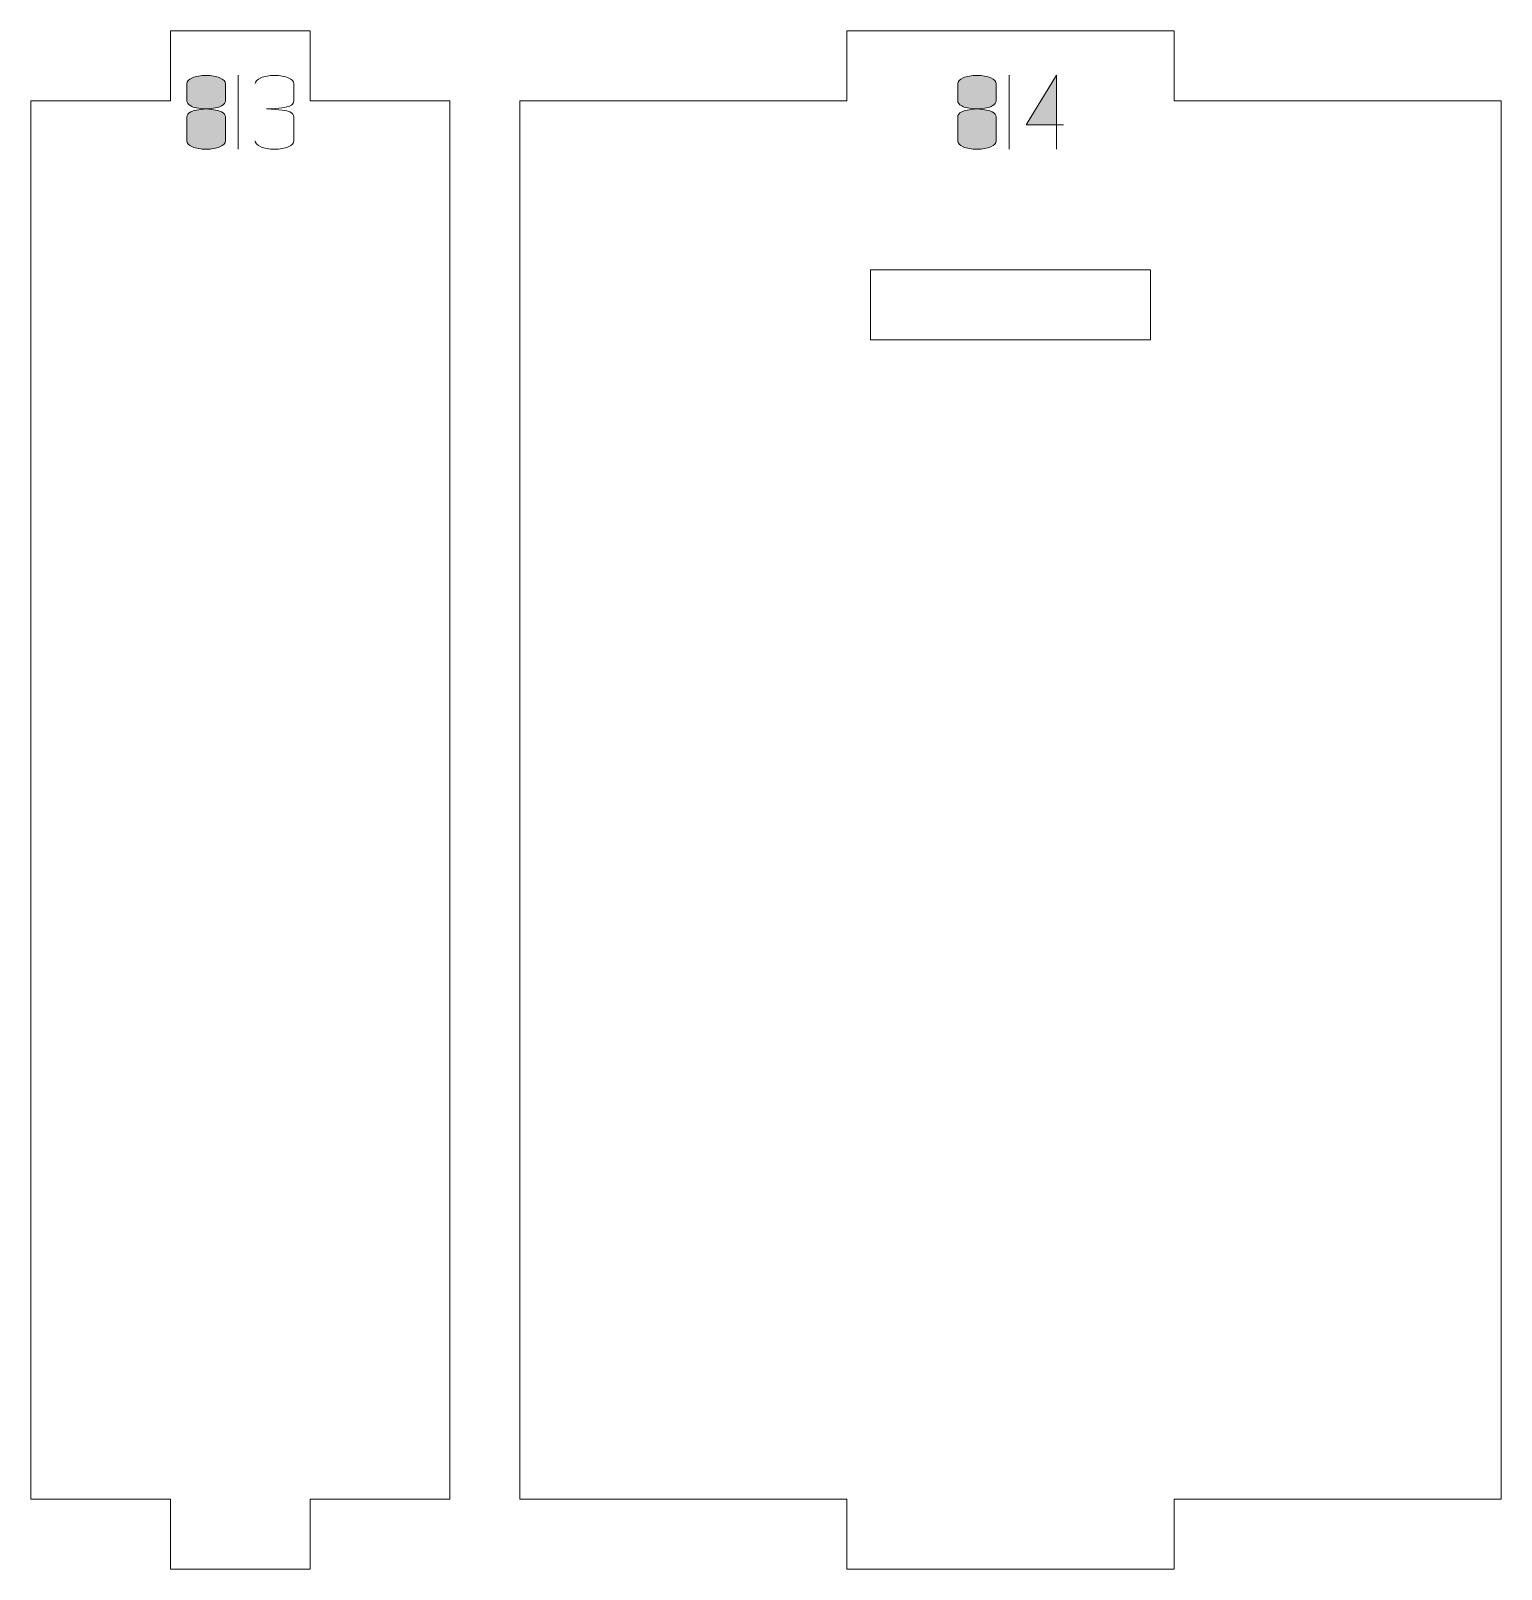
# Model space of a CAD drawing. Header units: centimetres. Extents: x -191 to 212, y -234 to 239.
# Drawn here: x 72.15 to 78.46, y -129.76 to -123.16 of the extents above; entities that cross this region are included whole.
import ezdxf

# ---------------------------------------------------------------- set-up
doc = ezdxf.new("R2010")
doc.units = ezdxf.units.CM
doc.header["$MEASUREMENT"] = 0
doc.layers.add('Capa 1', color=7, linetype='Continuous')

msp = doc.modelspace()

# ---------------------------------------------------------------- hatches: boundary and pattern name
at = {"layer": 'Capa 1', "true_color": 0x3e4095}
h = msp.add_hatch(color=175, dxfattribs=at)
edge = h.paths.add_edge_path()
edge.add_spline(control_points=[(72.82387, -123.46067), (72.82387, -123.46862), (72.82953, -123.4758), (72.84084, -123.48222), (72.85215, -123.48864), (72.87401, -123.49292), (72.90642, -123.49506), (72.93883, -123.49292), (72.96069, -123.48864), (72.972, -123.48222), (72.98331, -123.4758), (72.98897, -123.46862), (72.98897, -123.46067), (72.98897, -123.46067), (72.98897, -123.38637), (72.98897, -123.38637), (72.98897, -123.37659), (72.9811, -123.36826), (72.96535, -123.36138), (72.94961, -123.3545), (72.92996, -123.35106), (72.90642, -123.35106), (72.88288, -123.35106), (72.86323, -123.3545), (72.84749, -123.36138), (72.83174, -123.36826), (72.82387, -123.37659), (72.82387, -123.38637), (72.82387, -123.38637), (72.82387, -123.46067), (72.82387, -123.46067)], knot_values=[0, 0, 0, 0, 0.1, 0.1, 0.1, 0.2, 0.2, 0.2, 0.3, 0.3, 0.3, 0.4, 0.4, 0.4, 0.5, 0.5, 0.5, 0.6, 0.6, 0.6, 0.7, 0.7, 0.7, 0.8, 0.8, 0.8, 0.9, 0.9, 0.9, 1, 1, 1, 1], degree=3, periodic=1)
h = msp.add_hatch(color=175, dxfattribs=at)
edge = h.paths.add_edge_path()
edge.add_spline(control_points=[(72.90642, -123.6675), (72.88288, -123.6675), (72.86323, -123.66406), (72.84749, -123.65718), (72.83174, -123.6503), (72.82387, -123.64197), (72.82387, -123.63219), (72.82387, -123.63219), (72.82387, -123.529), (72.82387, -123.529), (72.82387, -123.52074), (72.82953, -123.51356), (72.84084, -123.50745), (72.85215, -123.50133), (72.87401, -123.4972), (72.90642, -123.49506), (72.87401, -123.49292), (72.85215, -123.48864), (72.84084, -123.48222), (72.82953, -123.4758), (72.82387, -123.46862), (72.82387, -123.46067), (72.82387, -123.46067), (72.82387, -123.38637), (72.82387, -123.38637), (72.82387, -123.37659), (72.83174, -123.36826), (72.84749, -123.36138), (72.86323, -123.3545), (72.88288, -123.35106), (72.90642, -123.35106), (72.92996, -123.35106), (72.94961, -123.3545), (72.96535, -123.36138), (72.9811, -123.36826), (72.98897, -123.37659), (72.98897, -123.38637), (72.98897, -123.38637), (72.98897, -123.46067), (72.98897, -123.46067), (72.98897, -123.46862), (72.98331, -123.4758), (72.972, -123.48222), (72.96069, -123.48864), (72.93883, -123.49292), (72.90642, -123.49506), (72.93883, -123.4972), (72.96069, -123.50133), (72.972, -123.50745), (72.98331, -123.51356), (72.98897, -123.52074), (72.98897, -123.529), (72.98897, -123.529), (72.98897, -123.63219), (72.98897, -123.63219), (72.98897, -123.64197), (72.9811, -123.6503), (72.96535, -123.65718), (72.94961, -123.66406), (72.92996, -123.6675), (72.90642, -123.6675)], knot_values=[0, 0, 0, 0, 0.05, 0.05, 0.05, 0.1, 0.1, 0.1, 0.15, 0.15, 0.15, 0.2, 0.2, 0.2, 0.25, 0.25, 0.25, 0.3, 0.3, 0.3, 0.35, 0.35, 0.35, 0.4, 0.4, 0.4, 0.45, 0.45, 0.45, 0.5, 0.5, 0.5, 0.55, 0.55, 0.55, 0.6, 0.6, 0.6, 0.65, 0.65, 0.65, 0.7, 0.7, 0.7, 0.75, 0.75, 0.75, 0.8, 0.8, 0.8, 0.85, 0.85, 0.85, 0.9, 0.9, 0.9, 0.95, 0.95, 0.95, 1, 1, 1, 1], degree=3, periodic=1)
h = msp.add_hatch(color=175, dxfattribs=at)
edge = h.paths.add_edge_path()
edge.add_spline(control_points=[(73.044, -123.6675), (73.044, -123.6675), (73.044, -123.3506), (73.044, -123.3506), (73.044, -123.3506), (73.044, -123.6675), (73.044, -123.6675)], knot_values=[0, 0, 0, 0, 0.5, 0.5, 0.5, 1, 1, 1, 1], degree=3, periodic=1)
h = msp.add_hatch(color=175, dxfattribs=at)
edge = h.paths.add_edge_path()
edge.add_spline(control_points=[(73.19993, -123.6675), (73.17639, -123.6675), (73.15674, -123.66406), (73.141, -123.65718), (73.12525, -123.6503), (73.11738, -123.64197), (73.11738, -123.63219), (73.11738, -123.64197), (73.12525, -123.6503), (73.141, -123.65718), (73.15674, -123.66406), (73.17639, -123.6675), (73.19993, -123.6675), (73.22347, -123.6675), (73.24312, -123.66406), (73.25886, -123.65718), (73.27461, -123.6503), (73.28248, -123.64197), (73.28248, -123.63219), (73.28248, -123.63219), (73.28248, -123.529), (73.28248, -123.529), (73.28248, -123.52074), (73.27682, -123.51356), (73.26551, -123.50745), (73.2542, -123.50133), (73.22103, -123.4972), (73.16599, -123.49506), (73.22072, -123.4917), (73.25359, -123.48772), (73.26459, -123.48314), (73.2756, -123.47855), (73.28156, -123.47106), (73.28248, -123.46067), (73.28248, -123.46067), (73.28248, -123.38637), (73.28248, -123.38637), (73.28248, -123.37659), (73.27461, -123.36826), (73.25886, -123.36138), (73.24312, -123.3545), (73.22347, -123.35106), (73.19993, -123.35106), (73.17639, -123.35106), (73.15674, -123.3545), (73.141, -123.36138), (73.12525, -123.36826), (73.11738, -123.37659), (73.11738, -123.38637), (73.11738, -123.37659), (73.12525, -123.36826), (73.141, -123.36138), (73.15674, -123.3545), (73.17639, -123.35106), (73.19993, -123.35106), (73.22347, -123.35106), (73.24312, -123.3545), (73.25886, -123.36138), (73.27461, -123.36826), (73.28248, -123.37659), (73.28248, -123.38637), (73.28248, -123.38637), (73.28248, -123.46067), (73.28248, -123.46067), (73.28156, -123.47106), (73.2756, -123.47855), (73.26459, -123.48314), (73.25359, -123.48772), (73.22072, -123.4917), (73.16599, -123.49506), (73.22103, -123.4972), (73.2542, -123.50133), (73.26551, -123.50745), (73.27682, -123.51356), (73.28248, -123.52074), (73.28248, -123.529), (73.28248, -123.529), (73.28248, -123.63219), (73.28248, -123.63219), (73.28248, -123.64197), (73.27461, -123.6503), (73.25886, -123.65718), (73.24312, -123.66406), (73.22347, -123.6675), (73.19993, -123.6675)], knot_values=[0, 0, 0, 0, 0.0357143, 0.0357143, 0.0357143, 0.0714286, 0.0714286, 0.0714286, 0.1071429, 0.1071429, 0.1071429, 0.1428571, 0.1428571, 0.1428571, 0.1785714, 0.1785714, 0.1785714, 0.2142857, 0.2142857, 0.2142857, 0.25, 0.25, 0.25, 0.2857143, 0.2857143, 0.2857143, 0.3214286, 0.3214286, 0.3214286, 0.3571429, 0.3571429, 0.3571429, 0.3928571, 0.3928571, 0.3928571, 0.4285714, 0.4285714, 0.4285714, 0.4642857, 0.4642857, 0.4642857, 0.5, 0.5, 0.5, 0.5357143, 0.5357143, 0.5357143, 0.5714286, 0.5714286, 0.5714286, 0.6071429, 0.6071429, 0.6071429, 0.6428571, 0.6428571, 0.6428571, 0.6785714, 0.6785714, 0.6785714, 0.7142857, 0.7142857, 0.7142857, 0.75, 0.75, 0.75, 0.7857143, 0.7857143, 0.7857143, 0.8214286, 0.8214286, 0.8214286, 0.8571429, 0.8571429, 0.8571429, 0.8928571, 0.8928571, 0.8928571, 0.9285714, 0.9285714, 0.9285714, 0.9642857, 0.9642857, 0.9642857, 1, 1, 1, 1], degree=3, periodic=1)
h = msp.add_hatch(color=175, dxfattribs=at)
edge = h.paths.add_edge_path()
edge.add_spline(control_points=[(76.1304, -123.46067), (76.1304, -123.46862), (76.13606, -123.4758), (76.14737, -123.48222), (76.15868, -123.48864), (76.18054, -123.49292), (76.21295, -123.49506), (76.24536, -123.49292), (76.26722, -123.48864), (76.27853, -123.48222), (76.28984, -123.4758), (76.2955, -123.46862), (76.2955, -123.46067), (76.2955, -123.46067), (76.2955, -123.38637), (76.2955, -123.38637), (76.2955, -123.37659), (76.28763, -123.36826), (76.27188, -123.36138), (76.25614, -123.3545), (76.23649, -123.35106), (76.21295, -123.35106), (76.18941, -123.35106), (76.16976, -123.3545), (76.15402, -123.36138), (76.13827, -123.36826), (76.1304, -123.37659), (76.1304, -123.38637), (76.1304, -123.38637), (76.1304, -123.46067), (76.1304, -123.46067)], knot_values=[0, 0, 0, 0, 0.1, 0.1, 0.1, 0.2, 0.2, 0.2, 0.3, 0.3, 0.3, 0.4, 0.4, 0.4, 0.5, 0.5, 0.5, 0.6, 0.6, 0.6, 0.7, 0.7, 0.7, 0.8, 0.8, 0.8, 0.9, 0.9, 0.9, 1, 1, 1, 1], degree=3, periodic=1)
h = msp.add_hatch(color=175, dxfattribs=at)
edge = h.paths.add_edge_path()
edge.add_spline(control_points=[(76.21295, -123.6675), (76.18941, -123.6675), (76.16976, -123.66406), (76.15402, -123.65718), (76.13827, -123.6503), (76.1304, -123.64197), (76.1304, -123.63219), (76.1304, -123.63219), (76.1304, -123.529), (76.1304, -123.529), (76.1304, -123.52074), (76.13606, -123.51356), (76.14737, -123.50745), (76.15868, -123.50133), (76.18054, -123.4972), (76.21295, -123.49506), (76.18054, -123.49292), (76.15868, -123.48864), (76.14737, -123.48222), (76.13606, -123.4758), (76.1304, -123.46862), (76.1304, -123.46067), (76.1304, -123.46067), (76.1304, -123.38637), (76.1304, -123.38637), (76.1304, -123.37659), (76.13827, -123.36826), (76.15402, -123.36138), (76.16976, -123.3545), (76.18941, -123.35106), (76.21295, -123.35106), (76.23649, -123.35106), (76.25614, -123.3545), (76.27188, -123.36138), (76.28763, -123.36826), (76.2955, -123.37659), (76.2955, -123.38637), (76.2955, -123.38637), (76.2955, -123.46067), (76.2955, -123.46067), (76.2955, -123.46862), (76.28984, -123.4758), (76.27853, -123.48222), (76.26722, -123.48864), (76.24536, -123.49292), (76.21295, -123.49506), (76.24536, -123.4972), (76.26722, -123.50133), (76.27853, -123.50745), (76.28984, -123.51356), (76.2955, -123.52074), (76.2955, -123.529), (76.2955, -123.529), (76.2955, -123.63219), (76.2955, -123.63219), (76.2955, -123.64197), (76.28763, -123.6503), (76.27188, -123.65718), (76.25614, -123.66406), (76.23649, -123.6675), (76.21295, -123.6675)], knot_values=[0, 0, 0, 0, 0.05, 0.05, 0.05, 0.1, 0.1, 0.1, 0.15, 0.15, 0.15, 0.2, 0.2, 0.2, 0.25, 0.25, 0.25, 0.3, 0.3, 0.3, 0.35, 0.35, 0.35, 0.4, 0.4, 0.4, 0.45, 0.45, 0.45, 0.5, 0.5, 0.5, 0.55, 0.55, 0.55, 0.6, 0.6, 0.6, 0.65, 0.65, 0.65, 0.7, 0.7, 0.7, 0.75, 0.75, 0.75, 0.8, 0.8, 0.8, 0.85, 0.85, 0.85, 0.9, 0.9, 0.9, 0.95, 0.95, 0.95, 1, 1, 1, 1], degree=3, periodic=1)
h = msp.add_hatch(color=175, dxfattribs=at)
edge = h.paths.add_edge_path()
edge.add_spline(control_points=[(76.35053, -123.6675), (76.35053, -123.6675), (76.35053, -123.3506), (76.35053, -123.3506), (76.35053, -123.3506), (76.35053, -123.6675), (76.35053, -123.6675)], knot_values=[0, 0, 0, 0, 0.5, 0.5, 0.5, 1, 1, 1, 1], degree=3, periodic=1)
h = msp.add_hatch(color=175, dxfattribs=at)
edge = h.paths.add_edge_path()
edge.add_spline(control_points=[(76.5537, -123.56294), (76.5537, -123.56294), (76.5537, -123.3506), (76.5537, -123.3506), (76.5537, -123.3506), (76.42391, -123.56294), (76.42391, -123.56294), (76.42391, -123.56294), (76.5537, -123.56294), (76.5537, -123.56294)], knot_values=[0, 0, 0, 0, 0.3333333, 0.3333333, 0.3333333, 0.6666667, 0.6666667, 0.6666667, 1, 1, 1, 1], degree=3, periodic=1)
h = msp.add_hatch(color=175, dxfattribs=at)
edge = h.paths.add_edge_path()
edge.add_spline(control_points=[(76.5537, -123.56294), (76.5537, -123.56294), (76.5537, -123.6675), (76.5537, -123.6675), (76.5537, -123.6675), (76.5537, -123.56294), (76.5537, -123.56294), (76.5537, -123.56294), (76.42391, -123.56294), (76.42391, -123.56294), (76.42391, -123.56294), (76.5537, -123.3506), (76.5537, -123.3506), (76.5537, -123.3506), (76.5537, -123.56294), (76.5537, -123.56294), (76.5537, -123.56294), (76.58351, -123.56294), (76.58351, -123.56294), (76.58351, -123.56294), (76.5537, -123.56294), (76.5537, -123.56294)], knot_values=[0, 0, 0, 0, 0.1428571, 0.1428571, 0.1428571, 0.2857143, 0.2857143, 0.2857143, 0.4285714, 0.4285714, 0.4285714, 0.5714286, 0.5714286, 0.5714286, 0.7142857, 0.7142857, 0.7142857, 0.8571429, 0.8571429, 0.8571429, 1, 1, 1, 1], degree=3, periodic=1)
h = msp.add_hatch(color=175, dxfattribs=at)
edge = h.paths.add_edge_path()
edge.add_spline(control_points=[(72.82387, -123.63219), (72.82387, -123.64197), (72.83174, -123.6503), (72.84749, -123.65718), (72.86323, -123.66406), (72.88288, -123.6675), (72.90642, -123.6675), (72.92996, -123.6675), (72.94961, -123.66406), (72.96535, -123.65718), (72.9811, -123.6503), (72.98897, -123.64197), (72.98897, -123.63219), (72.98897, -123.63219), (72.98897, -123.529), (72.98897, -123.529), (72.98897, -123.52074), (72.98331, -123.51356), (72.972, -123.50745), (72.96069, -123.50133), (72.93883, -123.4972), (72.90642, -123.49506), (72.87401, -123.4972), (72.85215, -123.50133), (72.84084, -123.50745), (72.82953, -123.51356), (72.82387, -123.52074), (72.82387, -123.529), (72.82387, -123.529), (72.82387, -123.63219), (72.82387, -123.63219)], knot_values=[0, 0, 0, 0, 0.1, 0.1, 0.1, 0.2, 0.2, 0.2, 0.3, 0.3, 0.3, 0.4, 0.4, 0.4, 0.5, 0.5, 0.5, 0.6, 0.6, 0.6, 0.7, 0.7, 0.7, 0.8, 0.8, 0.8, 0.9, 0.9, 0.9, 1, 1, 1, 1], degree=3, periodic=1)
h = msp.add_hatch(color=175, dxfattribs=at)
edge = h.paths.add_edge_path()
edge.add_spline(control_points=[(76.1304, -123.63219), (76.1304, -123.64197), (76.13827, -123.6503), (76.15402, -123.65718), (76.16976, -123.66406), (76.18941, -123.6675), (76.21295, -123.6675), (76.23649, -123.6675), (76.25614, -123.66406), (76.27188, -123.65718), (76.28763, -123.6503), (76.2955, -123.64197), (76.2955, -123.63219), (76.2955, -123.63219), (76.2955, -123.529), (76.2955, -123.529), (76.2955, -123.52074), (76.28984, -123.51356), (76.27853, -123.50745), (76.26722, -123.50133), (76.24536, -123.4972), (76.21295, -123.49506), (76.18054, -123.4972), (76.15868, -123.50133), (76.14737, -123.50745), (76.13606, -123.51356), (76.1304, -123.52074), (76.1304, -123.529), (76.1304, -123.529), (76.1304, -123.63219), (76.1304, -123.63219)], knot_values=[0, 0, 0, 0, 0.1, 0.1, 0.1, 0.2, 0.2, 0.2, 0.3, 0.3, 0.3, 0.4, 0.4, 0.4, 0.5, 0.5, 0.5, 0.6, 0.6, 0.6, 0.7, 0.7, 0.7, 0.8, 0.8, 0.8, 0.9, 0.9, 0.9, 1, 1, 1, 1], degree=3, periodic=1)

# ---------------------------------------------------------------- linework, layer by layer
at = {"layer": 'Capa 1', "color": 240, "lineweight": 9}
for points, knots in [([(72.15421, -123.4595), (72.15421, -123.4595), (72.15421, -129.4595), (72.15421, -129.4595), (72.15421, -129.4595), (72.75352, -129.4595), (72.75352, -129.4595), (72.75352, -129.4595), (72.75352, -129.7595), (72.75352, -129.7595), (72.75352, -129.7595), (73.35282, -129.7595), (73.35282, -129.7595), (73.35282, -129.7595), (73.35282, -129.4595), (73.35282, -129.4595), (73.35282, -129.4595), (73.95213, -129.4595), (73.95213, -129.4595), (73.95213, -129.4595), (73.95213, -123.4595), (73.95213, -123.4595), (73.95213, -123.4595), (73.35282, -123.4595), (73.35282, -123.4595), (73.35282, -123.4595), (73.35282, -123.1595), (73.35282, -123.1595), (73.35282, -123.1595), (72.75352, -123.1595), (72.75352, -123.1595), (72.75352, -123.1595), (72.75352, -123.4595), (72.75352, -123.4595), (72.75352, -123.4595), (72.15421, -123.4595), (72.15421, -123.4595)], [0, 0, 0, 0, 0.0833333, 0.0833333, 0.0833333, 0.1666667, 0.1666667, 0.1666667, 0.25, 0.25, 0.25, 0.3333333, 0.3333333, 0.3333333, 0.4166667, 0.4166667, 0.4166667, 0.5, 0.5, 0.5, 0.5833333, 0.5833333, 0.5833333, 0.6666667, 0.6666667, 0.6666667, 0.75, 0.75, 0.75, 0.8333333, 0.8333333, 0.8333333, 0.9166667, 0.9166667, 0.9166667, 1, 1, 1, 1]), ([(74.25213, -123.4595), (74.25213, -123.4595), (74.25213, -129.4595), (74.25213, -129.4595), (74.25213, -129.4595), (75.65534, -129.4595), (75.65534, -129.4595), (75.65534, -129.4595), (75.65534, -129.7595), (75.65534, -129.7595), (75.65534, -129.7595), (77.05856, -129.7595), (77.05856, -129.7595), (77.05856, -129.7595), (77.05856, -129.4595), (77.05856, -129.4595), (77.05856, -129.4595), (78.46177, -129.4595), (78.46177, -129.4595), (78.46177, -129.4595), (78.46177, -123.4595), (78.46177, -123.4595), (78.46177, -123.4595), (77.05856, -123.4595), (77.05856, -123.4595), (77.05856, -123.4595), (77.05856, -123.1595), (77.05856, -123.1595), (77.05856, -123.1595), (75.65534, -123.1595), (75.65534, -123.1595), (75.65534, -123.1595), (75.65534, -123.4595), (75.65534, -123.4595), (75.65534, -123.4595), (74.25213, -123.4595), (74.25213, -123.4595)], [0, 0, 0, 0, 0.0833333, 0.0833333, 0.0833333, 0.1666667, 0.1666667, 0.1666667, 0.25, 0.25, 0.25, 0.3333333, 0.3333333, 0.3333333, 0.4166667, 0.4166667, 0.4166667, 0.5, 0.5, 0.5, 0.5833333, 0.5833333, 0.5833333, 0.6666667, 0.6666667, 0.6666667, 0.75, 0.75, 0.75, 0.8333333, 0.8333333, 0.8333333, 0.9166667, 0.9166667, 0.9166667, 1, 1, 1, 1]), ([(75.75695, -124.4853), (75.75695, -124.4853), (76.95695, -124.4853), (76.95695, -124.4853), (76.95695, -124.4853), (76.95695, -124.1853), (76.95695, -124.1853), (76.95695, -124.1853), (75.75695, -124.1853), (75.75695, -124.1853), (75.75695, -124.1853), (75.75695, -124.4853), (75.75695, -124.4853)], [0, 0, 0, 0, 0.25, 0.25, 0.25, 0.5, 0.5, 0.5, 0.75, 0.75, 0.75, 1, 1, 1, 1])]:
    msp.add_open_spline(points, degree=3, knots=knots, dxfattribs=at)
at = {"layer": 'Capa 1', "color": 114, "lineweight": 9}
for points, knots in [([(72.82387, -123.46067), (72.82387, -123.46862), (72.82953, -123.4758), (72.84084, -123.48222), (72.85215, -123.48864), (72.87401, -123.49292), (72.90642, -123.49506), (72.93883, -123.49292), (72.96069, -123.48864), (72.972, -123.48222), (72.98331, -123.4758), (72.98897, -123.46862), (72.98897, -123.46067), (72.98897, -123.46067), (72.98897, -123.38637), (72.98897, -123.38637), (72.98897, -123.37659), (72.9811, -123.36826), (72.96535, -123.36138), (72.94961, -123.3545), (72.92996, -123.35106), (72.90642, -123.35106), (72.88288, -123.35106), (72.86323, -123.3545), (72.84749, -123.36138), (72.83174, -123.36826), (72.82387, -123.37659), (72.82387, -123.38637), (72.82387, -123.38637), (72.82387, -123.46067), (72.82387, -123.46067)], [0, 0, 0, 0, 0.1, 0.1, 0.1, 0.2, 0.2, 0.2, 0.3, 0.3, 0.3, 0.4, 0.4, 0.4, 0.5, 0.5, 0.5, 0.6, 0.6, 0.6, 0.7, 0.7, 0.7, 0.8, 0.8, 0.8, 0.9, 0.9, 0.9, 1, 1, 1, 1]), ([(72.90642, -123.6675), (72.88288, -123.6675), (72.86323, -123.66406), (72.84749, -123.65718), (72.83174, -123.6503), (72.82387, -123.64197), (72.82387, -123.63219), (72.82387, -123.63219), (72.82387, -123.529), (72.82387, -123.529), (72.82387, -123.52074), (72.82953, -123.51356), (72.84084, -123.50745), (72.85215, -123.50133), (72.87401, -123.4972), (72.90642, -123.49506), (72.87401, -123.49292), (72.85215, -123.48864), (72.84084, -123.48222), (72.82953, -123.4758), (72.82387, -123.46862), (72.82387, -123.46067), (72.82387, -123.46067), (72.82387, -123.38637), (72.82387, -123.38637), (72.82387, -123.37659), (72.83174, -123.36826), (72.84749, -123.36138), (72.86323, -123.3545), (72.88288, -123.35106), (72.90642, -123.35106), (72.92996, -123.35106), (72.94961, -123.3545), (72.96535, -123.36138), (72.9811, -123.36826), (72.98897, -123.37659), (72.98897, -123.38637), (72.98897, -123.38637), (72.98897, -123.46067), (72.98897, -123.46067), (72.98897, -123.46862), (72.98331, -123.4758), (72.972, -123.48222), (72.96069, -123.48864), (72.93883, -123.49292), (72.90642, -123.49506), (72.93883, -123.4972), (72.96069, -123.50133), (72.972, -123.50745), (72.98331, -123.51356), (72.98897, -123.52074), (72.98897, -123.529), (72.98897, -123.529), (72.98897, -123.63219), (72.98897, -123.63219), (72.98897, -123.64197), (72.9811, -123.6503), (72.96535, -123.65718), (72.94961, -123.66406), (72.92996, -123.6675), (72.90642, -123.6675)], [0, 0, 0, 0, 0.05, 0.05, 0.05, 0.1, 0.1, 0.1, 0.15, 0.15, 0.15, 0.2, 0.2, 0.2, 0.25, 0.25, 0.25, 0.3, 0.3, 0.3, 0.35, 0.35, 0.35, 0.4, 0.4, 0.4, 0.45, 0.45, 0.45, 0.5, 0.5, 0.5, 0.55, 0.55, 0.55, 0.6, 0.6, 0.6, 0.65, 0.65, 0.65, 0.7, 0.7, 0.7, 0.75, 0.75, 0.75, 0.8, 0.8, 0.8, 0.85, 0.85, 0.85, 0.9, 0.9, 0.9, 0.95, 0.95, 0.95, 1, 1, 1, 1]), ([(73.044, -123.6675), (73.044, -123.6675), (73.044, -123.3506), (73.044, -123.3506), (73.044, -123.3506), (73.044, -123.6675), (73.044, -123.6675)], [0, 0, 0, 0, 0.5, 0.5, 0.5, 1, 1, 1, 1]), ([(73.19993, -123.6675), (73.17639, -123.6675), (73.15674, -123.66406), (73.141, -123.65718), (73.12525, -123.6503), (73.11738, -123.64197), (73.11738, -123.63219), (73.11738, -123.64197), (73.12525, -123.6503), (73.141, -123.65718), (73.15674, -123.66406), (73.17639, -123.6675), (73.19993, -123.6675), (73.22347, -123.6675), (73.24312, -123.66406), (73.25886, -123.65718), (73.27461, -123.6503), (73.28248, -123.64197), (73.28248, -123.63219), (73.28248, -123.63219), (73.28248, -123.529), (73.28248, -123.529), (73.28248, -123.52074), (73.27682, -123.51356), (73.26551, -123.50745), (73.2542, -123.50133), (73.22103, -123.4972), (73.16599, -123.49506), (73.22072, -123.4917), (73.25359, -123.48772), (73.26459, -123.48314), (73.2756, -123.47855), (73.28156, -123.47106), (73.28248, -123.46067), (73.28248, -123.46067), (73.28248, -123.38637), (73.28248, -123.38637), (73.28248, -123.37659), (73.27461, -123.36826), (73.25886, -123.36138), (73.24312, -123.3545), (73.22347, -123.35106), (73.19993, -123.35106), (73.17639, -123.35106), (73.15674, -123.3545), (73.141, -123.36138), (73.12525, -123.36826), (73.11738, -123.37659), (73.11738, -123.38637), (73.11738, -123.37659), (73.12525, -123.36826), (73.141, -123.36138), (73.15674, -123.3545), (73.17639, -123.35106), (73.19993, -123.35106), (73.22347, -123.35106), (73.24312, -123.3545), (73.25886, -123.36138), (73.27461, -123.36826), (73.28248, -123.37659), (73.28248, -123.38637), (73.28248, -123.38637), (73.28248, -123.46067), (73.28248, -123.46067), (73.28156, -123.47106), (73.2756, -123.47855), (73.26459, -123.48314), (73.25359, -123.48772), (73.22072, -123.4917), (73.16599, -123.49506), (73.22103, -123.4972), (73.2542, -123.50133), (73.26551, -123.50745), (73.27682, -123.51356), (73.28248, -123.52074), (73.28248, -123.529), (73.28248, -123.529), (73.28248, -123.63219), (73.28248, -123.63219), (73.28248, -123.64197), (73.27461, -123.6503), (73.25886, -123.65718), (73.24312, -123.66406), (73.22347, -123.6675), (73.19993, -123.6675)], [0, 0, 0, 0, 0.0357143, 0.0357143, 0.0357143, 0.0714286, 0.0714286, 0.0714286, 0.1071429, 0.1071429, 0.1071429, 0.1428571, 0.1428571, 0.1428571, 0.1785714, 0.1785714, 0.1785714, 0.2142857, 0.2142857, 0.2142857, 0.25, 0.25, 0.25, 0.2857143, 0.2857143, 0.2857143, 0.3214286, 0.3214286, 0.3214286, 0.3571429, 0.3571429, 0.3571429, 0.3928571, 0.3928571, 0.3928571, 0.4285714, 0.4285714, 0.4285714, 0.4642857, 0.4642857, 0.4642857, 0.5, 0.5, 0.5, 0.5357143, 0.5357143, 0.5357143, 0.5714286, 0.5714286, 0.5714286, 0.6071429, 0.6071429, 0.6071429, 0.6428571, 0.6428571, 0.6428571, 0.6785714, 0.6785714, 0.6785714, 0.7142857, 0.7142857, 0.7142857, 0.75, 0.75, 0.75, 0.7857143, 0.7857143, 0.7857143, 0.8214286, 0.8214286, 0.8214286, 0.8571429, 0.8571429, 0.8571429, 0.8928571, 0.8928571, 0.8928571, 0.9285714, 0.9285714, 0.9285714, 0.9642857, 0.9642857, 0.9642857, 1, 1, 1, 1]), ([(76.1304, -123.46067), (76.1304, -123.46862), (76.13606, -123.4758), (76.14737, -123.48222), (76.15868, -123.48864), (76.18054, -123.49292), (76.21295, -123.49506), (76.24536, -123.49292), (76.26722, -123.48864), (76.27853, -123.48222), (76.28984, -123.4758), (76.2955, -123.46862), (76.2955, -123.46067), (76.2955, -123.46067), (76.2955, -123.38637), (76.2955, -123.38637), (76.2955, -123.37659), (76.28763, -123.36826), (76.27188, -123.36138), (76.25614, -123.3545), (76.23649, -123.35106), (76.21295, -123.35106), (76.18941, -123.35106), (76.16976, -123.3545), (76.15402, -123.36138), (76.13827, -123.36826), (76.1304, -123.37659), (76.1304, -123.38637), (76.1304, -123.38637), (76.1304, -123.46067), (76.1304, -123.46067)], [0, 0, 0, 0, 0.1, 0.1, 0.1, 0.2, 0.2, 0.2, 0.3, 0.3, 0.3, 0.4, 0.4, 0.4, 0.5, 0.5, 0.5, 0.6, 0.6, 0.6, 0.7, 0.7, 0.7, 0.8, 0.8, 0.8, 0.9, 0.9, 0.9, 1, 1, 1, 1]), ([(76.21295, -123.6675), (76.18941, -123.6675), (76.16976, -123.66406), (76.15402, -123.65718), (76.13827, -123.6503), (76.1304, -123.64197), (76.1304, -123.63219), (76.1304, -123.63219), (76.1304, -123.529), (76.1304, -123.529), (76.1304, -123.52074), (76.13606, -123.51356), (76.14737, -123.50745), (76.15868, -123.50133), (76.18054, -123.4972), (76.21295, -123.49506), (76.18054, -123.49292), (76.15868, -123.48864), (76.14737, -123.48222), (76.13606, -123.4758), (76.1304, -123.46862), (76.1304, -123.46067), (76.1304, -123.46067), (76.1304, -123.38637), (76.1304, -123.38637), (76.1304, -123.37659), (76.13827, -123.36826), (76.15402, -123.36138), (76.16976, -123.3545), (76.18941, -123.35106), (76.21295, -123.35106), (76.23649, -123.35106), (76.25614, -123.3545), (76.27188, -123.36138), (76.28763, -123.36826), (76.2955, -123.37659), (76.2955, -123.38637), (76.2955, -123.38637), (76.2955, -123.46067), (76.2955, -123.46067), (76.2955, -123.46862), (76.28984, -123.4758), (76.27853, -123.48222), (76.26722, -123.48864), (76.24536, -123.49292), (76.21295, -123.49506), (76.24536, -123.4972), (76.26722, -123.50133), (76.27853, -123.50745), (76.28984, -123.51356), (76.2955, -123.52074), (76.2955, -123.529), (76.2955, -123.529), (76.2955, -123.63219), (76.2955, -123.63219), (76.2955, -123.64197), (76.28763, -123.6503), (76.27188, -123.65718), (76.25614, -123.66406), (76.23649, -123.6675), (76.21295, -123.6675)], [0, 0, 0, 0, 0.05, 0.05, 0.05, 0.1, 0.1, 0.1, 0.15, 0.15, 0.15, 0.2, 0.2, 0.2, 0.25, 0.25, 0.25, 0.3, 0.3, 0.3, 0.35, 0.35, 0.35, 0.4, 0.4, 0.4, 0.45, 0.45, 0.45, 0.5, 0.5, 0.5, 0.55, 0.55, 0.55, 0.6, 0.6, 0.6, 0.65, 0.65, 0.65, 0.7, 0.7, 0.7, 0.75, 0.75, 0.75, 0.8, 0.8, 0.8, 0.85, 0.85, 0.85, 0.9, 0.9, 0.9, 0.95, 0.95, 0.95, 1, 1, 1, 1]), ([(76.35053, -123.6675), (76.35053, -123.6675), (76.35053, -123.3506), (76.35053, -123.3506), (76.35053, -123.3506), (76.35053, -123.6675), (76.35053, -123.6675)], [0, 0, 0, 0, 0.5, 0.5, 0.5, 1, 1, 1, 1]), ([(76.5537, -123.56294), (76.5537, -123.56294), (76.5537, -123.3506), (76.5537, -123.3506), (76.5537, -123.3506), (76.42391, -123.56294), (76.42391, -123.56294), (76.42391, -123.56294), (76.5537, -123.56294), (76.5537, -123.56294)], [0, 0, 0, 0, 0.3333333, 0.3333333, 0.3333333, 0.6666667, 0.6666667, 0.6666667, 1, 1, 1, 1]), ([(76.5537, -123.56294), (76.5537, -123.56294), (76.5537, -123.6675), (76.5537, -123.6675), (76.5537, -123.6675), (76.5537, -123.56294), (76.5537, -123.56294), (76.5537, -123.56294), (76.42391, -123.56294), (76.42391, -123.56294), (76.42391, -123.56294), (76.5537, -123.3506), (76.5537, -123.3506), (76.5537, -123.3506), (76.5537, -123.56294), (76.5537, -123.56294), (76.5537, -123.56294), (76.58351, -123.56294), (76.58351, -123.56294), (76.58351, -123.56294), (76.5537, -123.56294), (76.5537, -123.56294)], [0, 0, 0, 0, 0.1428571, 0.1428571, 0.1428571, 0.2857143, 0.2857143, 0.2857143, 0.4285714, 0.4285714, 0.4285714, 0.5714286, 0.5714286, 0.5714286, 0.7142857, 0.7142857, 0.7142857, 0.8571429, 0.8571429, 0.8571429, 1, 1, 1, 1]), ([(72.82387, -123.63219), (72.82387, -123.64197), (72.83174, -123.6503), (72.84749, -123.65718), (72.86323, -123.66406), (72.88288, -123.6675), (72.90642, -123.6675), (72.92996, -123.6675), (72.94961, -123.66406), (72.96535, -123.65718), (72.9811, -123.6503), (72.98897, -123.64197), (72.98897, -123.63219), (72.98897, -123.63219), (72.98897, -123.529), (72.98897, -123.529), (72.98897, -123.52074), (72.98331, -123.51356), (72.972, -123.50745), (72.96069, -123.50133), (72.93883, -123.4972), (72.90642, -123.49506), (72.87401, -123.4972), (72.85215, -123.50133), (72.84084, -123.50745), (72.82953, -123.51356), (72.82387, -123.52074), (72.82387, -123.529), (72.82387, -123.529), (72.82387, -123.63219), (72.82387, -123.63219)], [0, 0, 0, 0, 0.1, 0.1, 0.1, 0.2, 0.2, 0.2, 0.3, 0.3, 0.3, 0.4, 0.4, 0.4, 0.5, 0.5, 0.5, 0.6, 0.6, 0.6, 0.7, 0.7, 0.7, 0.8, 0.8, 0.8, 0.9, 0.9, 0.9, 1, 1, 1, 1]), ([(76.1304, -123.63219), (76.1304, -123.64197), (76.13827, -123.6503), (76.15402, -123.65718), (76.16976, -123.66406), (76.18941, -123.6675), (76.21295, -123.6675), (76.23649, -123.6675), (76.25614, -123.66406), (76.27188, -123.65718), (76.28763, -123.6503), (76.2955, -123.64197), (76.2955, -123.63219), (76.2955, -123.63219), (76.2955, -123.529), (76.2955, -123.529), (76.2955, -123.52074), (76.28984, -123.51356), (76.27853, -123.50745), (76.26722, -123.50133), (76.24536, -123.4972), (76.21295, -123.49506), (76.18054, -123.4972), (76.15868, -123.50133), (76.14737, -123.50745), (76.13606, -123.51356), (76.1304, -123.52074), (76.1304, -123.529), (76.1304, -123.529), (76.1304, -123.63219), (76.1304, -123.63219)], [0, 0, 0, 0, 0.1, 0.1, 0.1, 0.2, 0.2, 0.2, 0.3, 0.3, 0.3, 0.4, 0.4, 0.4, 0.5, 0.5, 0.5, 0.6, 0.6, 0.6, 0.7, 0.7, 0.7, 0.8, 0.8, 0.8, 0.9, 0.9, 0.9, 1, 1, 1, 1])]:
    msp.add_open_spline(points, degree=3, knots=knots, dxfattribs=at)

doc.saveas('drawing.dxf')
